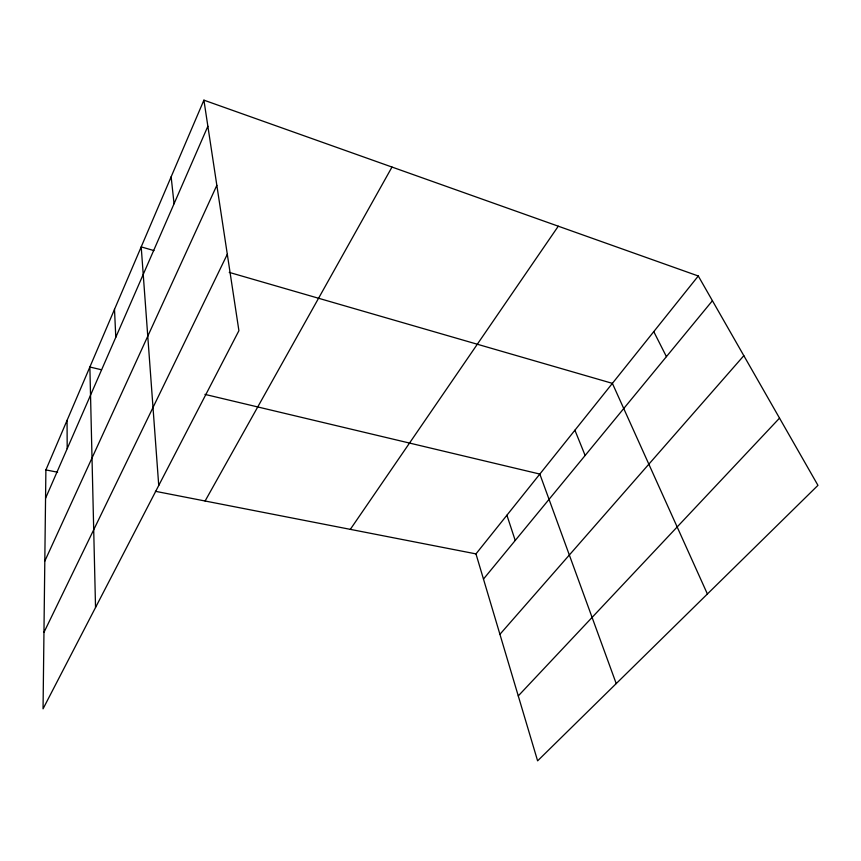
<?xml version="1.0" encoding="UTF-8"?>
<svg xmlns="http://www.w3.org/2000/svg" width="861" height="861" viewBox="0 0 861 861"><rect width="100%" height="100%" fill="white"/><g stroke="black" fill="none" stroke-linecap="round" stroke-linejoin="round"><path stroke-width="1.29" d="M203.906 100.156L45.891 469.923L43.05 708.84L238.906 330.689L203.906 100.156L698.282 275.994L817.95 485.346L537.608 760.844L475.972 553.892L698.282 275.994M45.558 498.261L207.867 126.266M44.804 561.114L216.832 185.341M43.965 632.372L227.304 254.275M205.101 501.005L391.992 167.056M350.319 529.364L558.283 226.206M483.473 579.076L712.413 300.726M499.929 634.309L743.829 355.679M518.268 695.914L779.528 418.134M45.891 469.923L57.612 472.215M155.41 491.308L475.972 553.892M101.523 369.778L89.867 367.012L95.539 607.489M204.929 394.381L539.825 474.067L616.218 683.591M153.958 250.583L141.204 246.892L158.736 485.475M229.241 272.388L612.386 383.36L707.398 593.993M653.768 331.636L666.425 356.637M574.911 430.209L585.136 455.469M506.914 515.212L515.222 540.471M171.145 176.828L174.051 203.766M114.502 309.357L115.794 337.275M67.061 420.372L67.19 448.667"/></g></svg>
